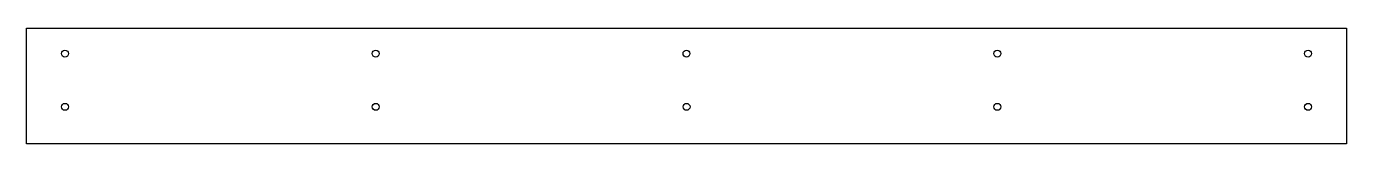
# Model space of a CAD drawing. Header units: millimetres. Extents: x 0 to 1714, y -75 to 75.
import ezdxf

# ---------------------------------------------------------------- set-up
doc = ezdxf.new("R2010")
doc.units = ezdxf.units.MM
doc.header["$LTSCALE"] = 10
doc.layers.add('BOLTS', color=6, linetype='Continuous')
doc.layers.add('MEMBERS', color=5, linetype='Continuous')

msp = doc.modelspace()

# ---------------------------------------------------------------- linework, layer by layer
at = {"layer": 'BOLTS', "color": 2, "linetype": 'Continuous'}
for centre in [(50, 42), (453.5, 42), (857, 42), (1260.6, 42), (1664.1, 42), (50.1, -27), (453.6, -27), (857.1, -27), (1260.6, -27), (1664.1, -27)]:
    msp.add_circle(centre, 4.5, dxfattribs=at)
at = {"layer": 'MEMBERS', "color": 3, "linetype": 'Continuous'}
for p, q in [((0, 75), (1714.1, 75)), ((0, -75), (0, 75)), ((1714.1, 75), (1714.1, -75)), ((1714.1, -75), (0, -75))]:
    msp.add_line(p, q, dxfattribs=at)

doc.saveas('drawing.dxf')
